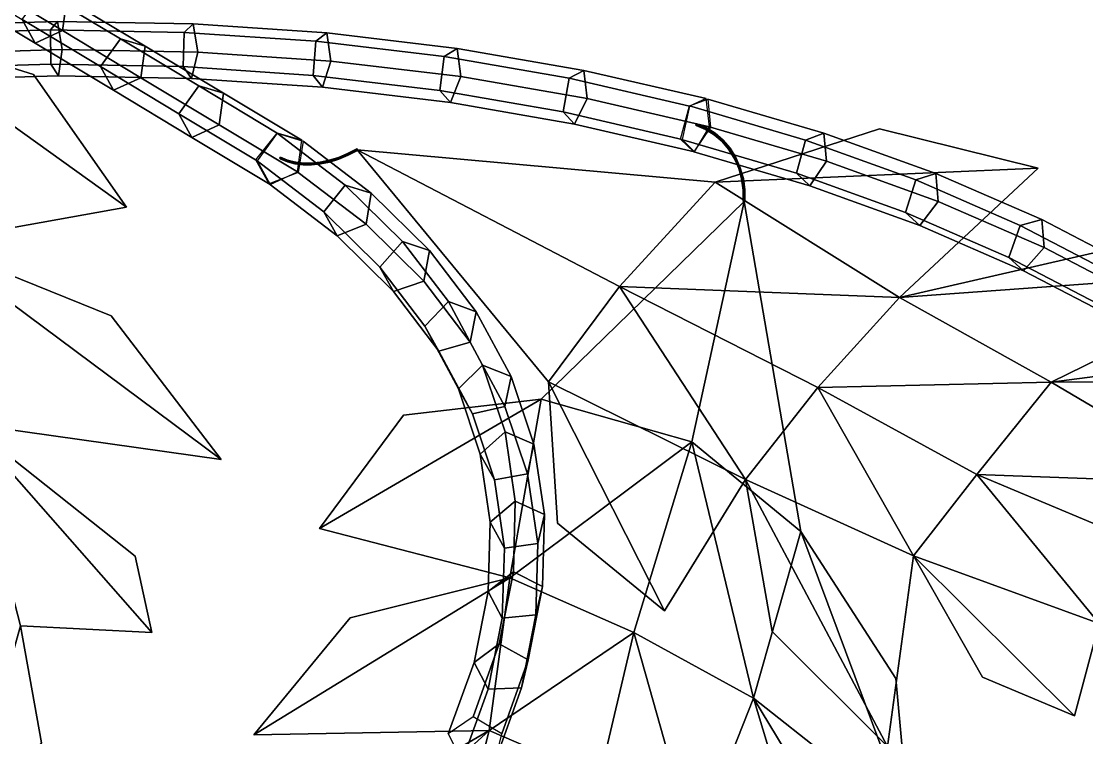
# Model space of a CAD drawing. Header units: metres. Extents: x -349 to 464, y -383 to 362.
# Drawn here: x 363.13 to 406.8, y -8.58 to 20.77 of the extents above; entities that cross this region are included whole.
import ezdxf

# ---------------------------------------------------------------- set-up
doc = ezdxf.new("R2010")
doc.units = ezdxf.units.M

msp = doc.modelspace()

# ---------------------------------------------------------------- linework, layer by layer
at = {"layer": 'Breeder_Leaf', "color": 3}
for points in [[(356.9674, 20.6692, 719.4375), (367.441, 13.1627, 722.5635), (359.3706, 11.7161, 720.7606)], [(356.9674, 20.6692, 719.4375), (359.3706, 11.7161, 720.7606), (367.441, 13.1627, 722.5635)], [(356.9674, 20.6692, 719.4375), (363.627, 18.5886, 721.2256), (367.441, 13.1627, 722.5635)], [(356.9674, 20.6692, 719.4375), (367.441, 13.1627, 722.5635), (363.627, 18.5886, 721.2256)], [(391.5627, 14.185, 755.4246), (398.3038, 16.3688, 754.1342), (404.8055, 14.7533, 755.0795)], [(391.5627, 14.185, 755.4246), (404.8055, 14.7533, 755.0795), (398.3038, 16.3688, 754.1342)], [(391.5627, 14.185, 755.4246), (387.6465, 9.9047, 757.4698), (376.8994, 15.5124, 753.6706)], [(391.5627, 14.185, 755.4246), (376.8994, 15.5124, 753.6706), (387.6465, 9.9047, 757.4698)], [(376.8994, 15.5124, 753.6706), (387.6465, 9.9047, 757.4698), (384.7426, 6.00838, 761.9174)], [(376.8994, 15.5124, 753.6706), (384.7426, 6.00838, 761.9174), (387.6465, 9.9047, 757.4698)], [(391.5627, 14.185, 755.4246), (404.8055, 14.7533, 755.0795), (399.1277, 9.4605, 758.2767)], [(391.5627, 14.185, 755.4246), (399.1277, 9.4605, 758.2767), (404.8055, 14.7533, 755.0795)], [(391.5627, 14.185, 755.4246), (399.1277, 9.4605, 758.2767), (387.6465, 9.9047, 757.4698)], [(391.5627, 14.185, 755.4246), (387.6465, 9.9047, 757.4698), (399.1277, 9.4605, 758.2767)], [(392.753, 13.3945, 431.5264), (390.6075, 3.5444, 423.7963), (384.4368, 5.2982, 422.299)], [(392.753, 13.3945, 431.5264), (384.4368, 5.2982, 422.299), (390.6075, 3.5444, 423.7963)], [(395.074, -0.1257, 425.8989), (390.6075, 3.5444, 423.7963), (392.753, 13.3945, 431.5264)], [(395.074, -0.1257, 425.8989), (392.753, 13.3945, 431.5264), (390.6075, 3.5444, 423.7963)], [(359.3706, 11.7161, 720.7606), (371.3277, 2.8217, 725.594), (360.9485, 4.2846, 722.934)], [(359.3706, 11.7161, 720.7606), (360.9485, 4.2846, 722.934), (371.3277, 2.8217, 725.594)], [(359.3706, 11.7161, 720.7606), (366.8159, 8.7026, 722.5309), (371.3277, 2.8217, 725.594)], [(359.3706, 11.7161, 720.7606), (371.3277, 2.8217, 725.594), (366.8159, 8.7026, 722.5309)], [(399.1277, 9.4605, 758.2767), (407.0279, 11.2777, 756.8868), (414.7369, 10.5945, 758.9911)], [(399.1277, 9.4605, 758.2767), (414.7369, 10.5945, 758.9911), (407.0279, 11.2777, 756.8868)], [(399.1277, 9.4605, 758.2767), (414.7369, 10.5945, 758.9911), (405.3396, 5.9832, 761.7061)], [(399.1277, 9.4605, 758.2767), (405.3396, 5.9832, 761.7061), (414.7369, 10.5945, 758.9911)], [(387.6465, 9.9047, 757.4698), (392.8087, 1.9988, 764.4854), (384.7426, 6.00838, 761.9174)], [(387.6465, 9.9047, 757.4698), (384.7426, 6.00838, 761.9174), (392.8087, 1.9988, 764.4854)], [(399.1277, 9.4605, 758.2767), (395.7752, 5.7697, 761.2288), (387.6465, 9.9047, 757.4698)], [(399.1277, 9.4605, 758.2767), (387.6465, 9.9047, 757.4698), (395.7752, 5.7697, 761.2288)], [(387.6465, 9.9047, 757.4698), (395.7752, 5.7697, 761.2288), (392.8087, 1.9988, 764.4854)], [(387.6465, 9.9047, 757.4698), (392.8087, 1.9988, 764.4854), (395.7752, 5.7697, 761.2288)], [(399.1277, 9.4605, 758.2767), (405.3396, 5.9832, 761.7061), (395.7752, 5.7697, 761.2288)], [(399.1277, 9.4605, 758.2767), (395.7752, 5.7697, 761.2288), (405.3396, 5.9832, 761.7061)], [(405.3396, 5.9832, 761.7061), (414.8163, 7.2187, 763.3782), (417.5395, 6.01332, 765.1484)], [(405.3396, 5.9832, 761.7061), (417.5395, 6.01332, 765.1484), (414.8163, 7.2187, 763.3782)], [(392.8087, 1.9988, 764.4854), (389.4882, -3.3822, 770.0477), (384.7426, 6.00838, 761.9174)], [(392.8087, 1.9988, 764.4854), (384.7426, 6.00838, 761.9174), (389.4882, -3.3822, 770.0477)], [(389.4882, -3.3822, 770.0477), (385.1085, 0.2069, 766.1173), (384.7426, 6.00838, 761.9174)], [(389.4882, -3.3822, 770.0477), (384.7426, 6.00838, 761.9174), (385.1085, 0.2069, 766.1173)], [(395.7752, 5.7697, 761.2288), (399.6952, -1.1259, 766.5007), (392.8087, 1.9988, 764.4854)], [(395.7752, 5.7697, 761.2288), (392.8087, 1.9988, 764.4854), (399.6952, -1.1259, 766.5007)], [(405.3396, 5.9832, 761.7061), (402.2964, 2.2069, 763.592), (395.7752, 5.7697, 761.2288)], [(405.3396, 5.9832, 761.7061), (395.7752, 5.7697, 761.2288), (402.2964, 2.2069, 763.592)], [(395.7752, 5.7697, 761.2288), (402.2964, 2.2069, 763.592), (399.6952, -1.1259, 766.5007)], [(395.7752, 5.7697, 761.2288), (399.6952, -1.1259, 766.5007), (402.2964, 2.2069, 763.592)], [(405.3396, 5.9832, 761.7061), (412.3748, 1.8371, 764.7302), (402.2964, 2.2069, 763.592)], [(405.3396, 5.9832, 761.7061), (402.2964, 2.2069, 763.592), (412.3748, 1.8371, 764.7302)], [(405.3396, 5.9832, 761.7061), (417.5395, 6.01332, 765.1484), (412.3748, 1.8371, 764.7302)], [(405.3396, 5.9832, 761.7061), (412.3748, 1.8371, 764.7302), (417.5395, 6.01332, 765.1484)], [(383.148, -2.02961, 416.6092), (375.3464, -0.00263, 414.1706), (384.4368, 5.2982, 422.299)], [(383.148, -2.02961, 416.6092), (384.4368, 5.2982, 422.299), (375.3464, -0.00263, 414.1706)], [(375.3464, -0.00263, 414.1706), (378.793, 4.6392, 417.9237), (384.4368, 5.2982, 422.299)], [(375.3464, -0.00263, 414.1706), (384.4368, 5.2982, 422.299), (378.793, 4.6392, 417.9237)], [(390.6075, 3.5444, 423.7963), (383.148, -2.02961, 416.6092), (384.4368, 5.2982, 422.299)], [(390.6075, 3.5444, 423.7963), (384.4368, 5.2982, 422.299), (383.148, -2.02961, 416.6092)], [(360.9485, 4.2846, 722.934), (368.4757, -4.2611, 728.5015), (363.0922, -3.9896, 724.5987)], [(360.9485, 4.2846, 722.934), (363.0922, -3.9896, 724.5987), (368.4757, -4.2611, 728.5015)], [(360.9485, 4.2846, 722.934), (367.793, -1.1421, 727.1569), (368.4757, -4.2611, 728.5015)], [(360.9485, 4.2846, 722.934), (368.4757, -4.2611, 728.5015), (367.793, -1.1421, 727.1569)], [(390.6075, 3.5444, 423.7963), (388.234, -4.27, 418.2641), (383.148, -2.02961, 416.6092)], [(390.6075, 3.5444, 423.7963), (383.148, -2.02961, 416.6092), (388.234, -4.27, 418.2641)], [(393.1356, -6.9555, 419.7932), (388.234, -4.27, 418.2641), (390.6075, 3.5444, 423.7963)], [(393.1356, -6.9555, 419.7932), (390.6075, 3.5444, 423.7963), (388.234, -4.27, 418.2641)], [(395.074, -0.1257, 425.8989), (393.1356, -6.9555, 419.7932), (390.6075, 3.5444, 423.7963)], [(395.074, -0.1257, 425.8989), (390.6075, 3.5444, 423.7963), (393.1356, -6.9555, 419.7932)], [(402.2964, 2.2069, 763.592), (407.3018, -3.9025, 770.1387), (399.6952, -1.1259, 766.5007)], [(402.2964, 2.2069, 763.592), (399.6952, -1.1259, 766.5007), (407.3018, -3.9025, 770.1387)], [(412.3748, 1.8371, 764.7302), (409.8454, -0.9672, 767.5243), (402.2964, 2.2069, 763.592)], [(412.3748, 1.8371, 764.7302), (402.2964, 2.2069, 763.592), (409.8454, -0.9672, 767.5243)], [(402.2964, 2.2069, 763.592), (409.8454, -0.9672, 767.5243), (407.3018, -3.9025, 770.1387)], [(402.2964, 2.2069, 763.592), (407.3018, -3.9025, 770.1387), (409.8454, -0.9672, 767.5243)], [(399.6952, -1.1259, 766.5007), (398.6327, -8.9407, 773.9364), (392.8087, 1.9988, 764.4854)], [(399.6952, -1.1259, 766.5007), (392.8087, 1.9988, 764.4854), (398.6327, -8.9407, 773.9364)], [(398.6327, -8.9407, 773.9364), (393.9027, -4.2296, 769.7679), (392.8087, 1.9988, 764.4854)], [(398.6327, -8.9407, 773.9364), (392.8087, 1.9988, 764.4854), (393.9027, -4.2296, 769.7679)], [(395.074, -0.1257, 425.8989), (399.5004, -11.9853, 421.9529), (393.1356, -6.9555, 419.7932)], [(395.074, -0.1257, 425.8989), (393.1356, -6.9555, 419.7932), (399.5004, -11.9853, 421.9529)], [(395.074, -0.1257, 425.8989), (398.9771, -6.1533, 425.3427), (399.5004, -11.9853, 421.9529)], [(395.074, -0.1257, 425.8989), (399.5004, -11.9853, 421.9529), (398.9771, -6.1533, 425.3427)], [(407.3018, -3.9025, 770.1387), (406.2912, -7.6863, 776.2891), (399.6952, -1.1259, 766.5007)], [(407.3018, -3.9025, 770.1387), (399.6952, -1.1259, 766.5007), (406.2912, -7.6863, 776.2891)], [(406.2912, -7.6863, 776.2891), (402.5323, -6.09448, 773.4898), (399.6952, -1.1259, 766.5007)], [(406.2912, -7.6863, 776.2891), (399.6952, -1.1259, 766.5007), (402.5323, -6.09448, 773.4898)], [(382.3089, -8.2837, 411.9798), (372.6637, -8.4619, 407.0373), (383.148, -2.02961, 416.6092)], [(382.3089, -8.2837, 411.9798), (383.148, -2.02961, 416.6092), (372.6637, -8.4619, 407.0373)], [(372.6637, -8.4619, 407.0373), (376.6083, -3.663, 411.87), (383.148, -2.02961, 416.6092)], [(372.6637, -8.4619, 407.0373), (383.148, -2.02961, 416.6092), (376.6083, -3.663, 411.87)], [(388.234, -4.27, 418.2641), (382.3089, -8.2837, 411.9798), (383.148, -2.02961, 416.6092)], [(388.234, -4.27, 418.2641), (383.148, -2.02961, 416.6092), (382.3089, -8.2837, 411.9798)], [(363.0922, -3.9896, 724.5987), (363.9565, -8.7871, 729.9982), (360.442, -13.4755, 731.4193)], [(363.0922, -3.9896, 724.5987), (360.442, -13.4755, 731.4193), (363.9565, -8.7871, 729.9982)], [(388.234, -4.27, 418.2641), (386.8251, -10.2335, 413.4418), (382.3089, -8.2837, 411.9798)], [(388.234, -4.27, 418.2641), (382.3089, -8.2837, 411.9798), (386.8251, -10.2335, 413.4418)], [(390.7161, -13.07123, 415.4131), (386.8251, -10.2335, 413.4418), (388.234, -4.27, 418.2641)], [(390.7161, -13.07123, 415.4131), (388.234, -4.27, 418.2641), (386.8251, -10.2335, 413.4418)], [(393.1356, -6.9555, 419.7932), (390.7161, -13.07123, 415.4131), (388.234, -4.27, 418.2641)], [(393.1356, -6.9555, 419.7932), (388.234, -4.27, 418.2641), (390.7161, -13.07123, 415.4131)], [(393.1356, -6.9555, 419.7932), (397.5168, -21.4684, 415.8403), (390.7161, -13.07123, 415.4131)], [(393.1356, -6.9555, 419.7932), (390.7161, -13.07123, 415.4131), (397.5168, -21.4684, 415.8403)], [(393.1356, -6.9555, 419.7932), (397.3433, -13.9022, 418.4951), (397.5168, -21.4684, 415.8403)], [(393.1356, -6.9555, 419.7932), (397.5168, -21.4684, 415.8403), (397.3433, -13.9022, 418.4951)], [(380.3603, -15.8846, 407.8283), (373.2744, -16.5075, 406.2258), (382.3089, -8.2837, 411.9798)], [(380.3603, -15.8846, 407.8283), (382.3089, -8.2837, 411.9798), (373.2744, -16.5075, 406.2258)], [(373.2744, -16.5075, 406.2258), (375.2047, -12.4147, 408.2316), (382.3089, -8.2837, 411.9798)], [(373.2744, -16.5075, 406.2258), (382.3089, -8.2837, 411.9798), (375.2047, -12.4147, 408.2316)], [(386.8251, -10.2335, 413.4418), (380.3603, -15.8846, 407.8283), (382.3089, -8.2837, 411.9798)], [(386.8251, -10.2335, 413.4418), (382.3089, -8.2837, 411.9798), (380.3603, -15.8846, 407.8283)]]:
    msp.add_3dface(points, dxfattribs=at)
at = {"layer": 'Breeder_Petiole', "color": 3}
for points in [[(361.6157, 22.3214, 733.0479), (364.8243, 20.3922, 737.3671), (365.0021, 21.6856, 737.8127), (361.7935, 23.6149, 733.4936)], [(359.9601, 22.7756, 734.4807), (363.1687, 20.8464, 738.7999), (363.6977, 19.8765, 737.9737), (360.4891, 21.8057, 733.6545)], [(360.4891, 21.8057, 733.6545), (363.6977, 19.8765, 737.9737), (364.8243, 20.3922, 737.3671), (361.6157, 22.3214, 733.0479)], [(363.987, 21.9814, 738.6989), (367.1956, 20.05218, 743.0181), (366.3773, 18.9171, 743.119), (363.1687, 20.8464, 738.7999)], [(365.0021, 21.6856, 737.8127), (368.2107, 19.7564, 742.1319), (367.1956, 20.05218, 743.0181), (363.987, 21.9814, 738.6989)], [(364.8243, 20.3922, 737.3671), (368.0329, 18.4629, 741.6862), (368.2107, 19.7564, 742.1319), (365.0021, 21.6856, 737.8127)], [(358.9694, 20.6004, 418.0689), (364.6107, 20.7696, 419.3566), (364.323, 20.4183, 420.6593), (358.7651, 20.2519, 419.388)], [(359.185, 19.4461, 417.3448), (364.8112, 19.6136, 418.6308), (364.6107, 20.7696, 419.3566), (358.9694, 20.6004, 418.0689)], [(363.1687, 20.8464, 738.7999), (366.3773, 18.9171, 743.119), (366.9063, 17.9472, 742.2928), (363.6977, 19.8765, 737.9737)], [(364.6107, 20.7696, 419.3566), (370.1798, 20.6692, 420.9331), (369.8097, 20.319, 422.2151), (364.323, 20.4183, 420.6593)], [(364.8112, 19.6136, 418.6308), (370.3652, 19.5122, 420.205), (370.1798, 20.6692, 420.9331), (364.6107, 20.7696, 419.3566)], [(370.1798, 20.6692, 420.9331), (375.6499, 20.2999, 422.7912), (375.1987, 19.9548, 424.0484), (369.8097, 20.319, 422.2151)], [(370.3652, 19.5122, 420.205), (375.8204, 19.1426, 422.0599), (375.6499, 20.2999, 422.7912), (370.1798, 20.6692, 420.9331)], [(358.7651, 20.2519, 419.388), (364.323, 20.4183, 420.6593), (364.3473, 19.01777, 420.7356), (358.8571, 18.8548, 419.4763)], [(363.6977, 19.8765, 737.9737), (366.9063, 17.9472, 742.2928), (368.0329, 18.4629, 741.6862), (364.8243, 20.3922, 737.3671)], [(364.323, 20.4183, 420.6593), (369.8097, 20.319, 422.2151), (369.7669, 18.9181, 422.2761), (364.3473, 19.01777, 420.7356)], [(369.8097, 20.319, 422.2151), (375.1987, 19.9548, 424.0484), (375.0897, 18.5568, 424.0905), (369.7669, 18.9181, 422.2761)], [(375.6499, 20.2999, 422.7912), (380.9945, 19.6639, 424.9222), (380.4639, 19.3278, 426.1505), (375.1987, 19.9548, 424.0484)], [(375.8204, 19.1426, 422.0599), (381.1502, 18.507, 424.187), (380.9945, 19.6639, 424.9222), (375.6499, 20.2999, 422.7912)], [(367.1956, 20.05218, 743.0181), (370.4042, 18.1229, 747.3372), (369.5858, 16.9879, 747.4382), (366.3773, 18.9171, 743.119)], [(368.2107, 19.7564, 742.1319), (371.4193, 17.8271, 746.451), (370.4042, 18.1229, 747.3372), (367.1956, 20.05218, 743.0181)], [(368.0329, 18.4629, 741.6862), (371.2415, 16.5337, 746.0054), (371.4193, 17.8271, 746.451), (368.2107, 19.7564, 742.1319)], [(375.1987, 19.9548, 424.0484), (380.4639, 19.3278, 426.1505), (380.29, 17.9359, 426.1704), (375.0897, 18.5568, 424.0905)], [(380.9945, 19.6639, 424.9222), (386.1879, 18.7646, 427.3163), (385.5799, 18.4414, 428.5117), (380.4639, 19.3278, 426.1505)], [(381.1502, 18.507, 424.187), (386.3291, 17.6089, 426.5762), (386.1879, 18.7646, 427.3163), (380.9945, 19.6639, 424.9222)], [(359.116, 18.3735, 418.2096), (364.6493, 18.5371, 419.4783), (364.8112, 19.6136, 418.6308), (359.185, 19.4461, 417.3448)], [(364.6493, 18.5371, 419.4783), (370.1115, 18.4362, 421.0302), (370.3652, 19.5122, 420.205), (364.8112, 19.6136, 418.6308)], [(370.1115, 18.4362, 421.0302), (375.4762, 18.07153, 422.8582), (375.8204, 19.1426, 422.0599), (370.3652, 19.5122, 420.205)], [(380.4639, 19.3278, 426.1505), (385.5799, 18.4414, 428.5117), (385.3427, 17.05876, 428.5062), (380.29, 17.9359, 426.1704)], [(358.8571, 18.8548, 419.4763), (364.3473, 19.01777, 420.7356), (364.6493, 18.5371, 419.4783), (359.116, 18.3735, 418.2096)], [(364.3473, 19.01777, 420.7356), (369.7669, 18.9181, 422.2761), (370.1115, 18.4362, 421.0302), (364.6493, 18.5371, 419.4783)], [(366.3773, 18.9171, 743.119), (369.5858, 16.9879, 747.4382), (370.1148, 16.01801, 746.612), (366.9063, 17.9472, 742.2928)], [(369.7669, 18.9181, 422.2761), (375.0897, 18.5568, 424.0905), (375.4762, 18.07153, 422.8582), (370.1115, 18.4362, 421.0302)], [(375.4762, 18.07153, 422.8582), (380.7173, 17.4452, 424.9539), (381.1502, 18.507, 424.187), (375.8204, 19.1426, 422.0599)], [(366.9063, 17.9472, 742.2928), (370.1148, 16.01801, 746.612), (371.2415, 16.5337, 746.0054), (368.0329, 18.4629, 741.6862)], [(375.0897, 18.5568, 424.0905), (380.29, 17.9359, 426.1704), (380.7173, 17.4452, 424.9539), (375.4762, 18.07153, 422.8582)], [(380.7173, 17.4452, 424.9539), (385.8097, 16.5606, 427.3074), (386.3291, 17.6089, 426.5762), (381.1502, 18.507, 424.187)], [(385.5799, 18.4414, 428.5117), (390.522, 17.3002, 431.1209), (390.2233, 15.9299, 431.0869), (385.3427, 17.05876, 428.5062)], [(386.1879, 18.7646, 427.3163), (391.2048, 17.6067, 429.962), (390.522, 17.3002, 431.1209), (385.5799, 18.4414, 428.5117)], [(386.3291, 17.6089, 426.5762), (391.3319, 16.4528, 429.2166), (391.2048, 17.6067, 429.962), (386.1879, 18.7646, 427.3163)], [(370.4042, 18.1229, 747.3372), (373.6128, 16.1936, 751.6564), (372.7944, 15.05867, 751.7573), (369.5858, 16.9879, 747.4382)], [(371.4193, 17.8271, 746.451), (374.6279, 15.8979, 750.7702), (373.6128, 16.1936, 751.6564), (370.4042, 18.1229, 747.3372)], [(380.29, 17.9359, 426.1704), (385.3427, 17.05876, 428.5062), (385.8097, 16.5606, 427.3074), (380.7173, 17.4452, 424.9539)], [(371.2415, 16.5337, 746.0054), (374.4501, 14.6044, 750.3245), (374.6279, 15.8979, 750.7702), (371.4193, 17.8271, 746.451)], [(385.8097, 16.5606, 427.3074), (390.7287, 15.4225, 429.9078), (391.3319, 16.4528, 429.2166), (386.3291, 17.6089, 426.5762)], [(391.2674, 17.5899, 429.9958), (396.0212, 16.1961, 432.8471), (395.2663, 15.9101, 433.9659), (390.5125, 17.3039, 431.1145)], [(391.3806, 16.4386, 429.2442), (396.1345, 15.04486, 432.0956), (396.0212, 16.1961, 432.8471), (391.2674, 17.5899, 429.9958)], [(385.3427, 17.05876, 428.5062), (390.2233, 15.9299, 431.0869), (390.7287, 15.4225, 429.9078), (385.8097, 16.5606, 427.3074)], [(390.5125, 17.3039, 431.1145), (395.2663, 15.9101, 433.9659), (394.9084, 14.5552, 433.9004), (390.1545, 15.949, 431.049)], [(369.5858, 16.9879, 747.4382), (372.7944, 15.05867, 751.7573), (373.3234, 14.08876, 750.9312), (370.1148, 16.01801, 746.612)], [(370.1148, 16.01801, 746.612), (373.3234, 14.08876, 750.9312), (374.4501, 14.6044, 750.3245), (371.2415, 16.5337, 746.0054)], [(373.6173, 16.1925, 751.6595), (376.4037, 14.06601, 756.1746), (375.5297, 12.9689, 756.1973), (372.7433, 15.09546, 751.6823)], [(374.6814, 15.8607, 750.8466), (377.4678, 13.7341, 755.3617), (376.4037, 14.06601, 756.1746), (373.6173, 16.1925, 751.6595)], [(390.6968, 15.4303, 429.8914), (395.4506, 14.03653, 432.7428), (396.1345, 15.04486, 432.0956), (391.3806, 16.4386, 429.2442)], [(390.7934, 16.5679, 430.2943), (391.1799, 16.4079, 430.5043), (391.1637, 16.3631, 430.4999), (390.7771, 16.5227, 430.2899)], [(390.7771, 16.5227, 430.2899), (391.1637, 16.3631, 430.4999), (391.1792, 16.3463, 430.4587), (390.7927, 16.5058, 430.2484)], [(390.7927, 16.5058, 430.2484), (391.1792, 16.3463, 430.4587), (391.2046, 16.38, 430.4377), (390.8182, 16.5397, 430.2272)], [(390.8187, 16.5779, 430.2555), (391.205, 16.4178, 430.4657), (391.1799, 16.4079, 430.5043), (390.7934, 16.5679, 430.2943)], [(390.8182, 16.5397, 430.2272), (391.2046, 16.38, 430.4377), (391.205, 16.4178, 430.4657), (390.8187, 16.5779, 430.2555)], [(391.1799, 16.4079, 430.5043), (391.5418, 16.1839, 430.7072), (391.5202, 16.1423, 430.6998), (391.1637, 16.3631, 430.4999)], [(391.1637, 16.3631, 430.4999), (391.5202, 16.1423, 430.6998), (391.5339, 16.1265, 430.658), (391.1792, 16.3463, 430.4587)], [(391.1792, 16.3463, 430.4587), (391.5339, 16.1265, 430.658), (391.5635, 16.1576, 430.6396), (391.2046, 16.38, 430.4377)], [(391.205, 16.4178, 430.4657), (391.5684, 16.1929, 430.6698), (391.5418, 16.1839, 430.7072), (391.1799, 16.4079, 430.5043)], [(391.2046, 16.38, 430.4377), (391.5635, 16.1576, 430.6396), (391.5684, 16.1929, 430.6698), (391.205, 16.4178, 430.4657)], [(391.5418, 16.1839, 430.7072), (391.8684, 15.9017, 430.8971), (391.8418, 15.8641, 430.8869), (391.5202, 16.1423, 430.6998)], [(391.5339, 16.1265, 430.658), (391.8539, 15.8495, 430.8445), (391.8874, 15.8774, 430.8286), (391.5635, 16.1576, 430.6396)], [(391.5684, 16.1929, 430.6698), (391.8962, 15.9095, 430.8609), (391.8684, 15.9017, 430.8971), (391.5418, 16.1839, 430.7072)], [(391.5635, 16.1576, 430.6396), (391.8874, 15.8774, 430.8286), (391.8962, 15.9095, 430.8609), (391.5684, 16.1929, 430.6698)], [(396.0212, 16.1961, 432.8471), (400.6137, 14.54, 435.958), (399.7899, 14.2781, 437.0332), (395.2663, 15.9101, 433.9659)], [(396.1345, 15.04486, 432.0956), (400.7136, 13.3919, 435.1996), (400.6137, 14.54, 435.958), (396.0212, 16.1961, 432.8471)], [(374.4791, 14.5822, 750.3693), (377.2655, 12.4557, 754.8843), (377.4678, 13.7341, 755.3617), (374.6814, 15.8607, 750.8466)], [(390.1545, 15.949, 431.049), (394.9084, 14.5552, 433.9004), (395.4506, 14.03653, 432.7428), (390.6968, 15.4303, 429.8914)], [(391.5202, 16.1423, 430.6998), (391.8418, 15.8641, 430.8869), (391.8539, 15.8495, 430.8445), (391.5339, 16.1265, 430.658)], [(391.8684, 15.9017, 430.8971), (392.1524, 15.5674, 431.0699), (392.1216, 15.5346, 431.0571), (391.8418, 15.8641, 430.8869)], [(391.8418, 15.8641, 430.8869), (392.1216, 15.5346, 431.0571), (392.1323, 15.5215, 431.0143), (391.8539, 15.8495, 430.8445)], [(391.8539, 15.8495, 430.8445), (392.1323, 15.5215, 431.0143), (392.169, 15.5456, 431.0006), (391.8874, 15.8774, 430.8286)], [(391.8962, 15.9095, 430.8609), (392.1814, 15.5738, 431.0348), (392.1524, 15.5674, 431.0699), (391.8684, 15.9017, 430.8971)], [(391.8874, 15.8774, 430.8286), (392.169, 15.5456, 431.0006), (392.1814, 15.5738, 431.0348), (391.8962, 15.9095, 430.8609)], [(395.2663, 15.9101, 433.9659), (399.7899, 14.2781, 437.0332), (399.3752, 12.9416, 436.9334), (394.9084, 14.5552, 433.9004)], [(376.1269, 15.1979, 753.2538), (376.504, 15.353, 753.4789), (376.5033, 15.3163, 753.5055), (376.1225, 15.1595, 753.2783)], [(376.1225, 15.1595, 753.2783), (376.5033, 15.3163, 753.5055), (376.5281, 15.2849, 753.4857), (376.1464, 15.1275, 753.2577)], [(376.1533, 15.1887, 753.2187), (376.5292, 15.3435, 753.4434), (376.504, 15.353, 753.4789), (376.1269, 15.1979, 753.2538)], [(376.1464, 15.1275, 753.2577), (376.5281, 15.2849, 753.4857), (376.544, 15.3016, 753.4475), (376.1653, 15.1454, 753.2211)], [(376.1653, 15.1454, 753.2211), (376.544, 15.3016, 753.4475), (376.5292, 15.3435, 753.4434), (376.1533, 15.1887, 753.2187)], [(376.504, 15.353, 753.4789), (376.8799, 15.5447, 753.6762), (376.8828, 15.5096, 753.7048), (376.5033, 15.3163, 753.5055)], [(376.5033, 15.3163, 753.5055), (376.8828, 15.5096, 753.7048), (376.9087, 15.4787, 753.6856), (376.5281, 15.2849, 753.4857)], [(376.5292, 15.3435, 753.4434), (376.9041, 15.5347, 753.6401), (376.8799, 15.5447, 753.6762), (376.504, 15.353, 753.4789)], [(376.5281, 15.2849, 753.4857), (376.9087, 15.4787, 753.6856), (376.9217, 15.4941, 753.6458), (376.544, 15.3016, 753.4475)], [(376.544, 15.3016, 753.4475), (376.9217, 15.4941, 753.6458), (376.9041, 15.5347, 753.6401), (376.5292, 15.3435, 753.4434)], [(392.1524, 15.5674, 431.0699), (392.3878, 15.1882, 431.2219), (392.3535, 15.1608, 431.2068), (392.1216, 15.5346, 431.0571)], [(392.1216, 15.5346, 431.0571), (392.3535, 15.1608, 431.2068), (392.3629, 15.1494, 431.1636), (392.1323, 15.5215, 431.0143)], [(392.1323, 15.5215, 431.0143), (392.3629, 15.1494, 431.1636), (392.4024, 15.1691, 431.1519), (392.169, 15.5456, 431.0006)], [(392.1814, 15.5738, 431.0348), (392.4177, 15.193, 431.1877), (392.3878, 15.1882, 431.2219), (392.1524, 15.5674, 431.0699)], [(392.169, 15.5456, 431.0006), (392.4024, 15.1691, 431.1519), (392.4177, 15.193, 431.1877), (392.1814, 15.5738, 431.0348)], [(372.7433, 15.09546, 751.6823), (375.5297, 12.9689, 756.1973), (376.0746, 11.9854, 755.3979), (373.2881, 14.112, 750.8828)], [(373.7524, 15.2069, 751.1088), (374.0407, 15.08657, 751.4573), (374.0155, 15.04643, 751.4644), (373.7271, 15.1665, 751.1158)], [(373.7271, 15.1665, 751.1158), (374.0155, 15.04643, 751.4644), (374.0344, 15.01291, 751.4372), (373.7461, 15.1327, 751.0884)], [(373.7461, 15.1327, 751.0884), (374.0344, 15.01291, 751.4372), (374.0706, 15.03163, 751.4136), (373.7826, 15.1515, 751.0648)], [(373.7865, 15.1971, 751.0773), (374.0745, 15.07689, 751.426), (374.0407, 15.08657, 751.4573), (373.7524, 15.2069, 751.1088)], [(373.7826, 15.1515, 751.0648), (374.0706, 15.03163, 751.4136), (374.0745, 15.07689, 751.426), (373.7865, 15.1971, 751.0773)], [(374.0407, 15.08657, 751.4573), (374.3502, 15.00574, 751.7958), (374.3282, 14.9649, 751.8062), (374.0155, 15.04643, 751.4644)], [(374.0155, 15.04643, 751.4644), (374.3282, 14.9649, 751.8062), (374.3478, 14.9313, 751.7803), (374.0344, 15.01291, 751.4372)], [(374.0344, 15.01291, 751.4372), (374.3478, 14.9313, 751.7803), (374.3814, 14.9507, 751.7542), (374.0706, 15.03163, 751.4136)], [(374.0745, 15.07689, 751.426), (374.3829, 14.9964, 751.7637), (374.3502, 15.00574, 751.7958), (374.0407, 15.08657, 751.4573)], [(374.0706, 15.03163, 751.4136), (374.3814, 14.9507, 751.7542), (374.3829, 14.9964, 751.7637), (374.0745, 15.07689, 751.426)], [(374.3502, 15.00574, 751.7958), (374.6794, 14.9645, 752.1227), (374.6607, 14.9233, 752.1364), (374.3282, 14.9649, 751.8062)], [(374.3282, 14.9649, 751.8062), (374.6607, 14.9233, 752.1364), (374.6811, 14.8898, 752.1116), (374.3478, 14.9313, 751.7803)], [(374.3478, 14.9313, 751.7803), (374.6811, 14.8898, 752.1116), (374.7119, 14.9096, 752.0831), (374.3814, 14.9507, 751.7542)], [(374.3829, 14.9964, 751.7637), (374.7108, 14.9554, 752.0899), (374.6794, 14.9645, 752.1227), (374.3502, 15.00574, 751.7958)], [(374.3814, 14.9507, 751.7542), (374.7119, 14.9096, 752.0831), (374.7108, 14.9554, 752.0899), (374.3829, 14.9964, 751.7637)], [(374.6794, 14.9645, 752.1227), (375.025, 14.9633, 752.4349), (375.0098, 14.9222, 752.4515), (374.6607, 14.9233, 752.1364)], [(374.6607, 14.9233, 752.1364), (375.0098, 14.9222, 752.4515), (375.0311, 14.8889, 752.4279), (374.6811, 14.8898, 752.1116)], [(374.7108, 14.9554, 752.0899), (375.0552, 14.9543, 752.4014), (375.025, 14.9633, 752.4349), (374.6794, 14.9645, 752.1227)], [(374.6811, 14.8898, 752.1116), (375.0311, 14.8889, 752.4279), (375.059, 14.9087, 752.3971), (374.7119, 14.9096, 752.0831)], [(374.7119, 14.9096, 752.0831), (375.059, 14.9087, 752.3971), (375.0552, 14.9543, 752.4014), (374.7108, 14.9554, 752.0899)], [(375.025, 14.9633, 752.4349), (375.3838, 15.00211, 752.7293), (375.3722, 14.9615, 752.7488), (375.0098, 14.9222, 752.4515)], [(375.0098, 14.9222, 752.4515), (375.3722, 14.9615, 752.7488), (375.3943, 14.9286, 752.7263), (375.0311, 14.8889, 752.4279)], [(375.0552, 14.9543, 752.4014), (375.4128, 14.9932, 752.6952), (375.3838, 15.00211, 752.7293), (375.025, 14.9633, 752.4349)], [(375.0311, 14.8889, 752.4279), (375.3943, 14.9286, 752.7263), (375.4192, 14.948, 752.6933), (375.059, 14.9087, 752.3971)], [(375.059, 14.9087, 752.3971), (375.4192, 14.948, 752.6933), (375.4128, 14.9932, 752.6952), (375.0552, 14.9543, 752.4014)], [(375.3838, 15.00211, 752.7293), (375.7522, 15.08058, 753.0032), (375.7443, 15.04094, 753.0253), (375.3722, 14.9615, 752.7488)], [(375.3722, 14.9615, 752.7488), (375.7443, 15.04094, 753.0253), (375.7672, 15.00838, 753.0037), (375.3943, 14.9286, 752.7263)], [(375.4128, 14.9932, 752.6952), (375.78, 15.07156, 752.9685), (375.7522, 15.08058, 753.0032), (375.3838, 15.00211, 752.7293)], [(375.3943, 14.9286, 752.7263), (375.7672, 15.00838, 753.0037), (375.7892, 15.0272, 752.9688), (375.4192, 14.948, 752.6933)], [(375.4192, 14.948, 752.6933), (375.7892, 15.0272, 752.9688), (375.78, 15.07156, 752.9685), (375.4128, 14.9932, 752.6952)], [(375.7522, 15.08058, 753.0032), (376.1269, 15.1979, 753.2538), (376.1225, 15.1595, 753.2783), (375.7443, 15.04094, 753.0253)], [(375.7443, 15.04094, 753.0253), (376.1225, 15.1595, 753.2783), (376.1464, 15.1275, 753.2577), (375.7672, 15.00838, 753.0037)], [(375.78, 15.07156, 752.9685), (376.1533, 15.1887, 753.2187), (376.1269, 15.1979, 753.2538), (375.7522, 15.08058, 753.0032)], [(375.7672, 15.00838, 753.0037), (376.1464, 15.1275, 753.2577), (376.1653, 15.1454, 753.2211), (375.7892, 15.0272, 752.9688)], [(375.7892, 15.0272, 752.9688), (376.1653, 15.1454, 753.2211), (376.1533, 15.1887, 753.2187), (375.78, 15.07156, 752.9685)], [(392.3878, 15.1882, 431.2219), (392.5695, 14.7723, 431.3497), (392.5324, 14.7509, 431.3327), (392.3535, 15.1608, 431.2068)], [(392.3535, 15.1608, 431.2068), (392.5324, 14.7509, 431.3327), (392.5409, 14.7413, 431.2893), (392.3629, 15.1494, 431.1636)], [(392.3629, 15.1494, 431.1636), (392.5409, 14.7413, 431.2893), (392.5825, 14.7563, 431.2792), (392.4024, 15.1691, 431.1519)], [(392.4177, 15.193, 431.1877), (392.6, 14.7754, 431.3164), (392.5695, 14.7723, 431.3497), (392.3878, 15.1882, 431.2219)], [(392.4024, 15.1691, 431.1519), (392.5825, 14.7563, 431.2792), (392.6, 14.7754, 431.3164), (392.4177, 15.193, 431.1877)], [(395.4506, 14.03653, 432.7428), (399.9525, 12.4097, 435.799), (400.7136, 13.3919, 435.1996), (396.1345, 15.04486, 432.0956)], [(373.2881, 14.112, 750.8828), (376.0746, 11.9854, 755.3979), (377.2655, 12.4557, 754.8843), (374.4791, 14.5822, 750.3693)], [(392.5695, 14.7723, 431.3497), (392.6935, 14.3289, 431.4506), (392.6546, 14.3138, 431.4321), (392.5324, 14.7509, 431.3327)], [(392.5324, 14.7509, 431.3327), (392.6546, 14.3138, 431.4321), (392.6624, 14.306, 431.3885), (392.5409, 14.7413, 431.2893)], [(392.5409, 14.7413, 431.2893), (392.6624, 14.306, 431.3885), (392.7053, 14.316, 431.3798), (392.5825, 14.7563, 431.2792)], [(392.6, 14.7754, 431.3164), (392.7245, 14.3301, 431.418), (392.6935, 14.3289, 431.4506), (392.5695, 14.7723, 431.3497)], [(392.5825, 14.7563, 431.2792), (392.7053, 14.316, 431.3798), (392.7245, 14.3301, 431.418), (392.6, 14.7754, 431.3164)], [(394.9084, 14.5552, 433.9004), (399.3752, 12.9416, 436.9334), (399.9525, 12.4097, 435.799), (395.4506, 14.03653, 432.7428)], [(400.6137, 14.54, 435.958), (404.9601, 12.6467, 439.2799), (404.071, 12.4124, 440.3083), (399.7899, 14.2781, 437.0332)], [(400.7136, 13.3919, 435.1996), (405.0473, 11.5025, 438.5141), (404.9601, 12.6467, 439.2799), (400.6137, 14.54, 435.958)], [(376.4037, 14.06601, 756.1746), (378.7502, 11.7582, 760.8542), (377.8282, 10.7025, 760.7954), (375.5297, 12.9689, 756.1973)], [(377.4678, 13.7341, 755.3617), (379.856, 11.3872, 760.1174), (378.7502, 11.7582, 760.8542), (376.4037, 14.06601, 756.1746)], [(392.6935, 14.3289, 431.4506), (392.7573, 13.8673, 431.5224), (392.7173, 13.8588, 431.5028), (392.6546, 14.3138, 431.4321)], [(392.6546, 14.3138, 431.4321), (392.7173, 13.8588, 431.5028), (392.7246, 13.853, 431.4592), (392.6624, 14.306, 431.3885)], [(392.6624, 14.306, 431.3885), (392.7246, 13.853, 431.4592), (392.7683, 13.8578, 431.4516), (392.7053, 14.316, 431.3798)], [(392.7245, 14.3301, 431.418), (392.7884, 13.8666, 431.4904), (392.7573, 13.8673, 431.5224), (392.6935, 14.3289, 431.4506)], [(392.7053, 14.316, 431.3798), (392.7683, 13.8578, 431.4516), (392.7884, 13.8666, 431.4904), (392.7245, 14.3301, 431.418)], [(399.7899, 14.2781, 437.0332), (404.071, 12.4124, 440.3083), (403.6021, 11.09733, 440.1717), (399.3752, 12.9416, 436.9334)], [(377.2655, 12.4557, 754.8843), (379.6324, 10.1252, 759.607), (379.856, 11.3872, 760.1174), (377.4678, 13.7341, 755.3617)], [(392.7573, 13.8673, 431.5224), (392.7594, 13.3978, 431.5638), (392.7189, 13.3958, 431.5434), (392.7173, 13.8588, 431.5028)], [(392.7173, 13.8588, 431.5028), (392.7189, 13.3958, 431.5434), (392.7261, 13.392, 431.4996), (392.7246, 13.853, 431.4592)], [(392.7246, 13.853, 431.4592), (392.7261, 13.392, 431.4996), (392.7701, 13.3916, 431.4926), (392.7683, 13.8578, 431.4516)], [(392.7884, 13.8666, 431.4904), (392.7906, 13.3951, 431.5321), (392.7594, 13.3978, 431.5638), (392.7573, 13.8673, 431.5224)], [(392.7683, 13.8578, 431.4516), (392.7701, 13.3916, 431.4926), (392.7906, 13.3951, 431.5321), (392.7884, 13.8666, 431.4904)], [(399.9525, 12.4097, 435.799), (404.2128, 10.5504, 439.0621), (405.0473, 11.5025, 438.5141), (400.7136, 13.3919, 435.1996)], [(375.5297, 12.9689, 756.1973), (377.8282, 10.7025, 760.7954), (378.3863, 9.7044, 760.0236), (376.0746, 11.9854, 755.3979)], [(399.3752, 12.9416, 436.9334), (403.6021, 11.09733, 440.1717), (404.2128, 10.5504, 439.0621), (399.9525, 12.4097, 435.799)], [(376.0746, 11.9854, 755.3979), (378.3863, 9.7044, 760.0236), (379.6324, 10.1252, 759.607), (377.2655, 12.4557, 754.8843)], [(404.071, 12.4124, 440.3083), (408.0887, 10.3224, 443.7759), (407.5687, 9.03145, 443.5999), (403.6021, 11.09733, 440.1717)], [(404.9601, 12.6467, 439.2799), (409.0395, 10.5257, 442.7971), (408.0887, 10.3224, 443.7759), (404.071, 12.4124, 440.3083)], [(405.0473, 11.5025, 438.5141), (409.1144, 9.3861, 442.0233), (409.0395, 10.5257, 442.7971), (404.9601, 12.6467, 439.2799)], [(378.7502, 11.7582, 760.8542), (380.6338, 9.2891, 765.6591), (379.672, 8.2779, 765.516), (377.8282, 10.7025, 760.7954)], [(379.856, 11.3872, 760.1174), (381.7736, 8.8762, 765.0007), (380.6338, 9.2891, 765.6591), (378.7502, 11.7582, 760.8542)], [(379.6324, 10.1252, 759.607), (381.532, 7.632, 764.4558), (381.7736, 8.8762, 765.0007), (379.856, 11.3872, 760.1174)], [(404.2128, 10.5504, 439.0621), (408.2106, 8.4678, 442.5166), (409.1144, 9.3861, 442.0233), (405.0473, 11.5025, 438.5141)], [(403.6021, 11.09733, 440.1717), (407.5687, 9.03145, 443.5999), (408.2106, 8.4678, 442.5166), (404.2128, 10.5504, 439.0621)], [(377.8282, 10.7025, 760.7954), (379.672, 8.2779, 765.516), (380.2405, 7.2644, 764.7725), (378.3863, 9.7044, 760.0236)], [(378.3863, 9.7044, 760.0236), (380.2405, 7.2644, 764.7725), (381.532, 7.632, 764.4558), (379.6324, 10.1252, 759.607)], [(380.6338, 9.2891, 765.6591), (382.0396, 6.6789, 770.5521), (381.0464, 5.715, 770.3226), (379.672, 8.2779, 765.516)], [(381.7736, 8.8762, 765.0007), (383.2056, 6.2216, 769.9736), (382.0396, 6.6789, 770.5521), (380.6338, 9.2891, 765.6591)], [(381.532, 7.632, 764.4558), (382.9493, 4.9964, 769.3935), (383.2056, 6.2216, 769.9736), (381.7736, 8.8762, 765.0007)], [(379.672, 8.2779, 765.516), (381.0464, 5.715, 770.3226), (381.6226, 4.6851, 769.6079), (380.2405, 7.2644, 764.7725)], [(380.2405, 7.2644, 764.7725), (381.6226, 4.6851, 769.6079), (382.9493, 4.9964, 769.3935), (381.532, 7.632, 764.4558)], [(382.0396, 6.6789, 770.5521), (382.9564, 3.9486, 775.4953), (381.9406, 3.03444, 775.1782), (381.0464, 5.715, 770.3226)], [(383.2056, 6.2216, 769.9736), (384.1405, 3.4448, 774.998), (382.9564, 3.9486, 775.4953), (382.0396, 6.6789, 770.5521)], [(382.9493, 4.9964, 769.3935), (383.8732, 2.2398, 774.3818), (384.1405, 3.4448, 774.998), (383.2056, 6.2216, 769.9736)], [(381.0464, 5.715, 770.3226), (381.9406, 3.03444, 775.1782), (382.5214, 1.9876, 774.4926), (381.6226, 4.6851, 769.6079)], [(381.6226, 4.6851, 769.6079), (382.5214, 1.9876, 774.4926), (383.8732, 2.2398, 774.3818), (382.9493, 4.9964, 769.3935)], [(382.9564, 3.9486, 775.4953), (383.3769, 1.1205, 780.4507), (382.3474, 0.258, 780.0452), (381.9406, 3.03444, 775.1782)], [(384.1405, 3.4448, 774.998), (384.5709, 0.5684, 780.0348), (383.3769, 1.1205, 780.4507), (382.9564, 3.9486, 775.4953)], [(383.8732, 2.2398, 774.3818), (384.2962, -0.6155, 779.3821), (384.5709, 0.5684, 780.0348), (384.1405, 3.4448, 774.998)], [(381.9406, 3.03444, 775.1782), (382.3474, 0.258, 780.0452), (382.9299, -0.8062, 779.3886), (382.5214, 1.9876, 774.4926)], [(382.5214, 1.9876, 774.4926), (382.9299, -0.8062, 779.3886), (384.2962, -0.6155, 779.3821), (383.8732, 2.2398, 774.3818)], [(383.3769, 1.1205, 780.4507), (383.2978, -1.7825, 785.3798), (382.2635, -2.5917, 784.8861), (382.3474, 0.258, 780.0452)], [(384.5709, 0.5684, 780.0348), (384.4933, -2.3842, 785.0452), (383.2978, -1.7825, 785.3798), (383.3769, 1.1205, 780.4507)], [(384.2962, -0.6155, 779.3821), (384.2149, -3.5464, 784.356), (384.4933, -2.3842, 785.0452), (384.5709, 0.5684, 780.0348)], [(382.3474, 0.258, 780.0452), (382.2635, -2.5917, 784.8861), (382.8447, -3.6739, 784.2582), (382.9299, -0.8062, 779.3886)], [(382.9299, -0.8062, 779.3886), (382.8447, -3.6739, 784.2582), (384.2149, -3.5464, 784.356), (384.2962, -0.6155, 779.3821)], [(383.2978, -1.7825, 785.3798), (382.7194, -4.7371, 790.2446), (381.6894, -5.4917, 789.6633), (382.2635, -2.5917, 784.8861)], [(384.4933, -2.3842, 785.0452), (383.9081, -5.3894, 789.9904), (382.7194, -4.7371, 790.2446), (383.2978, -1.7825, 785.3798)], [(382.2635, -2.5917, 784.8861), (381.6894, -5.4917, 789.6633), (382.2664, -6.5921, 789.0638), (382.8447, -3.6739, 784.2582)], [(384.2149, -3.5464, 784.356), (383.6298, -6.5292, 789.2648), (383.9081, -5.3894, 789.9904), (384.4933, -2.3842, 785.0452)], [(382.8447, -3.6739, 784.2582), (382.2664, -6.5921, 789.0638), (383.6298, -6.5292, 789.2648), (384.2149, -3.5464, 784.356)], [(382.7194, -4.7371, 790.2446), (381.6461, -7.7193, 795.0075), (380.6294, -8.4186, 794.34), (381.6894, -5.4917, 789.6633)], [(383.9081, -5.3894, 789.9904), (382.8199, -8.4227, 794.8321), (381.6461, -7.7193, 795.0075), (382.7194, -4.7371, 790.2446)], [(381.6894, -5.4917, 789.6633), (380.6294, -8.4186, 794.34), (381.1993, -9.5373, 793.7682), (382.2664, -6.5921, 789.0638)], [(383.6298, -6.5292, 789.2648), (382.5453, -9.5398, 794.0706), (382.8199, -8.4227, 794.8321), (383.9081, -5.3894, 789.9904)], [(382.2664, -6.5921, 789.0638), (381.1993, -9.5373, 793.7682), (382.5453, -9.5398, 794.0706), (383.6298, -6.5292, 789.2648)]]:
    msp.add_3dface(points, dxfattribs=at)

doc.saveas('drawing.dxf')
